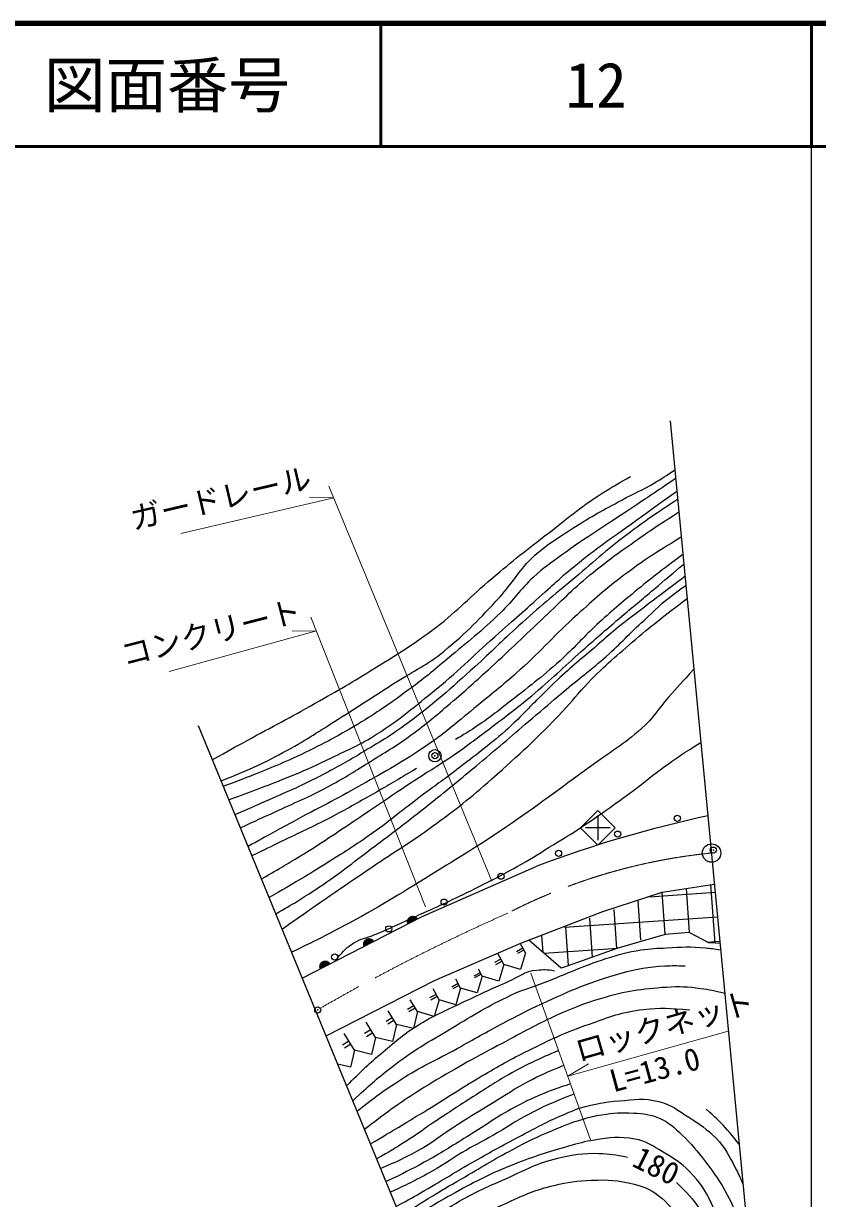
# Model space of a CAD drawing. Units: millimetres, scale not verified. Extents: x 40000 to 680000, y 20000 to 380000.
# Drawn here: x 514964 to 579500, y 284446 to 380000 of the extents above; entities that cross this region are included whole.
import ezdxf
from ezdxf.enums import TextEntityAlignment as Align

# ---------------------------------------------------------------- set-up
doc = ezdxf.new("R2010")
doc.units = ezdxf.units.MM
doc.header["$LTSCALE"] = 1000
doc.header["$PDMODE"] = 32
doc.header["$PDSIZE"] = 500
doc.linetypes.add('CHAIN', pattern=[18.5, 12, -1.5, 3.5, -1.5])
for name, color, linetype, lineweight in [('M-BGD', 7, 'Continuous', 25), ('M-BMK', 2, 'CHAIN', 13), ('M-BMK-SRVR', 3, 'Continuous', 25), ('M-STR-HTXT', 7, 'Continuous', 13), ('M-TTL', 2, 'Continuous', 140), ('M-TTL-BAND', 7, 'Continuous', 25), ('M-TTL-LINE', 7, 'Continuous', 50)]:
    doc.layers.add(name, color=color, linetype=linetype, lineweight=lineweight)
doc.layers.add('M-OTRS', color=6, linetype='Continuous')
doc.layers.add('M-TTL-TXT', color=7, linetype='Continuous')
doc.styles.add('ＭＳ ゴシック', font='')
doc.styles.get('ＭＳ ゴシック').set_extended_font_data('MS Gothic')

msp = doc.modelspace()

# ---------------------------------------------------------------- hatches: boundary and pattern name
at = {"layer": 'M-BGD'}
h = msp.add_hatch(dxfattribs=at)
h.set_pattern_fill('USER', color=256, style=0, pattern_type=2)
h.set_pattern_definition([(3.926, (565037, 306927), (-136.94, 1995.3), []), (93.926, (565037, 306927), (-1995.3, -136.94), [])])
h.paths.add_polyline_path([(556025, 305463), (558659, 303167), (566178, 305829), (569515, 306124), (570655, 305237), (571570, 305189), (571111, 310015), (566877, 309357)])
for points in [[(547054, 307172, 0.41421), (546381, 307390, 0.41421), (546164, 306717)], [(543493, 305351, 0.41421), (542820, 305569, 0.41421), (542602, 304896)], [(539931, 303530, 1), (539041, 303075)]]:
    msp.add_hatch(color=256, dxfattribs=at).paths.add_polyline_path(points)

# ---------------------------------------------------------------- linework, layer by layer
for p, q in [((560227, 314591), (561641, 316005)), ((561641, 316005), (563055, 314591)), ((561641, 315591), (561641, 313591)), ((561641, 313176), (560227, 314591)), ((562641, 314591), (560641, 314591)), ((563055, 314591), (561641, 313176)), ((547362, 307372), (556697, 311469)), ((566877, 309357), (571111, 310015)), ((562062, 307794), (566877, 309357)), ((555388, 305217), (562062, 307794)), ((537627, 302352), (547362, 307372)), ((567106, 305911), (563184, 304769)), ((569063, 306084), (567106, 305911)), ((570655, 305237), (569063, 306084)), ((548376, 302176), (555388, 305217)), ((555758, 304437), (555363, 305161)), ((558659, 303167), (556025, 305463)), ((571216, 305208), (570655, 305237)), ((571570, 305189), (571216, 305208)), ((553762, 303920), (553235, 303632)), ((554003, 303478), (553521, 304361)), ((555560, 304799), (555034, 304511)), ((555639, 304654), (555113, 304367)), ((555758, 304437), (555360, 303080)), ((563184, 304769), (559142, 303338)), ((552248, 302520), (551938, 303086)), ((553858, 303743), (553332, 303456)), ((554003, 303478), (553604, 302121)), ((555360, 303080), (554003, 303478)), ((559142, 303338), (558659, 303167)), ((539552, 297673), (548376, 302176)), ((550492, 301561), (550097, 302285)), ((552093, 302803), (551566, 302515)), ((552155, 302690), (551628, 302402)), ((552248, 302520), (551849, 301163)), ((553604, 302121), (552248, 302520)), ((548496, 301044), (547969, 300756)), ((548737, 300603), (548255, 301485)), ((550294, 301923), (549768, 301636)), ((550374, 301778), (549847, 301491)), ((550492, 301561), (550094, 300204)), ((551849, 301163), (550492, 301561)), ((546684, 300127), (546173, 299813)), ((546982, 299644), (546386, 300611)), ((548592, 300867), (548066, 300580)), ((548737, 300603), (548339, 299246)), ((550094, 300204), (548737, 300603)), ((544939, 299147), (544428, 298832)), ((545279, 298595), (544599, 299699)), ((546803, 299934), (546292, 299619)), ((546982, 299644), (546655, 298268)), ((548339, 299246), (546982, 299644)), ((543194, 298166), (542683, 297852)), ((543576, 297546), (542812, 298787)), ((545075, 298926), (544564, 298611)), ((545279, 298595), (544952, 297219)), ((546655, 298268), (545279, 298595)), ((541414, 297242), (540903, 296927)), ((541873, 296497), (541024, 297875)), ((543347, 297918), (542836, 297603)), ((543576, 297546), (543249, 296170)), ((544952, 297219), (543576, 297546)), ((541567, 296994), (541056, 296679)), ((541873, 296497), (541546, 295121)), ((543249, 296170), (541873, 296497)), ((541546, 295121), (540500, 295369))]:
    msp.add_line(p, q, dxfattribs=at)
for centre, radius in [((548400, 320455), 500), ((568105, 315362), 250), ((563264, 314080), 250), ((558455, 312513), 250), ((553774, 310652), 250), ((549152, 308550), 250), ((544657, 306376), 250), ((540259, 304090), 250)]:
    msp.add_circle(centre, radius, dxfattribs=at)
msp.add_arc((590224, 223273), 94353, 102.01458, 110.81386, dxfattribs=at)
for points, knots in [([(530311, 320133), (531692, 320897), (532039, 321089), (533148, 321699), (535297, 322884), (536528, 323499), (538659, 324717), (540579, 325814), (541666, 326412), (543540, 327589), (545505, 328823), (546639, 329476), (548481, 330887), (550362, 332326), (551229, 333357), (553043, 334878), (554803, 336354), (555798, 337171), (557626, 338560), (559418, 339922), (560357, 340787), (562273, 341968), (563053, 342449), (563325, 342625), (564300, 343150)], [0, 0, 0, 0, 1, 1, 1, 2, 2, 2, 3, 3, 3, 4, 4, 4, 5, 5, 5, 6, 6, 6, 7, 7, 7, 8, 8, 8, 8]), ([(531024, 318400), (533606, 319484), (534386, 319786), (536424, 320906), (538073, 321811), (538937, 322423), (540530, 323424), (542371, 324580), (543390, 325247), (545219, 326423), (546755, 327410), (547738, 327795), (549147, 328957), (551046, 330524), (552007, 331532), (553667, 333350), (554749, 334536), (555130, 335404), (556286, 336518), (557475, 337666), (558326, 338102), (559707, 339011), (561171, 339973), (562056, 340409), (563593, 341249), (564623, 341812), (565248, 342039), (566254, 342643), (566911, 343038), (567137, 343179), (567905, 343704)], [0, 0, 0, 0, 1, 1, 1, 2, 2, 2, 3, 3, 3, 4, 4, 4, 5, 5, 5, 6, 6, 6, 7, 7, 7, 8, 8, 8, 9, 9, 9, 10, 10, 10, 10]), ([(567972, 342996), (566211, 341808), (565769, 341511), (564357, 340560), (562147, 339073), (560842, 338335), (558696, 336758), (557787, 336090), (557240, 335754), (556415, 334984), (555289, 333932), (554846, 333158), (553740, 332083), (552141, 330529), (551140, 329771), (549432, 328338), (548217, 327320), (547536, 326748), (546262, 325805), (544814, 324734), (543987, 324149), (542448, 323213), (540569, 322070), (539481, 321477), (537492, 320538), (535807, 319742), (534834, 319358), (533099, 318679), (532362, 318391), (532122, 318295), (531206, 317958)], [0, 0, 0, 0, 1, 1, 1, 2, 2, 2, 3, 3, 3, 4, 4, 4, 5, 5, 5, 6, 6, 6, 7, 7, 7, 8, 8, 8, 9, 9, 9, 10, 10, 10, 10]), ([(531651, 316877), (532826, 317293), (533138, 317416), (534084, 317778), (536428, 318674), (537744, 319183), (539998, 320284), (541448, 320993), (542302, 321325), (543659, 322199), (545665, 323492), (546687, 324372), (548531, 325888), (550594, 327585), (551632, 328673), (553628, 330450), (555088, 331751), (555918, 332466), (557373, 333773), (557958, 334299), (558269, 334612), (558865, 335125), (561249, 337171), (562743, 338124), (565286, 339968), (566369, 340754), (566716, 341009), (568071, 341963)], [0, 0, 0, 0, 1, 1, 1, 2, 2, 2, 3, 3, 3, 4, 4, 4, 5, 5, 5, 6, 6, 6, 7, 7, 7, 8, 8, 8, 9, 9, 9, 9]), ([(568135, 341286), (566295, 340096), (565779, 339744), (564328, 338673), (562474, 337303), (561533, 336410), (559767, 334928), (557968, 333418), (556949, 332585), (555205, 331013), (553794, 329742), (553070, 328958), (551656, 327690), (549592, 325841), (548445, 324783), (546221, 323129), (544792, 322065), (543920, 321566), (542392, 320650), (541095, 319873), (540354, 319460), (539012, 318764), (537335, 317893), (536346, 317504), (534619, 316736), (533659, 316309), (533351, 316172), (532153, 315656)], [0, 0, 0, 0, 1, 1, 1, 2, 2, 2, 3, 3, 3, 4, 4, 4, 5, 5, 5, 6, 6, 6, 7, 7, 7, 8, 8, 8, 9, 9, 9, 9]), ([(532590, 314594), (533961, 315220), (534309, 315380), (535408, 315891), (537072, 316665), (538039, 317030), (539654, 317902), (540992, 318624), (541712, 319083), (543003, 319887), (544376, 320742), (545168, 321191), (546475, 322143), (547765, 323083), (548437, 323677), (549657, 324705), (550985, 325825), (551699, 326489), (552980, 327662), (554684, 329223), (555599, 330141), (557288, 331717), (558734, 333066), (559483, 333892), (561006, 335153), (562361, 336275), (563173, 336840), (564610, 337856), (565999, 338839), (566476, 339147), (568231, 340277)], [0, 0, 0, 0, 1, 1, 1, 2, 2, 2, 3, 3, 3, 4, 4, 4, 5, 5, 5, 6, 6, 6, 7, 7, 7, 8, 8, 8, 9, 9, 9, 10, 10, 10, 10]), ([(568426, 338226), (566180, 336848), (565504, 336448), (563762, 335124), (562215, 333949), (561397, 333223), (559961, 331914), (558097, 330217), (557180, 329132), (555314, 327437), (554005, 326248), (553220, 325640), (551850, 324522), (550268, 323230), (549428, 322439), (547745, 321281), (545734, 319898), (544513, 319264), (542394, 318052), (540270, 316837), (539023, 316258), (536875, 315086), (535443, 314304), (534991, 314057), (533216, 313072)], [0, 0, 0, 0, 1, 1, 1, 2, 2, 2, 3, 3, 3, 4, 4, 4, 5, 5, 5, 6, 6, 6, 7, 7, 7, 8, 8, 8, 8]), ([(568559, 336826), (566655, 335397), (566132, 335012), (564638, 333773), (563324, 332683), (562591, 332066), (561343, 330901), (560349, 329972), (559868, 329372), (558865, 328451), (557260, 326976), (556277, 326243), (554557, 324903), (553434, 324028), (552821, 323510), (551628, 322734), (551032, 322346), (550827, 322212), (550079, 321777)], [0, 0, 0, 0, 1, 1, 1, 2, 2, 2, 3, 3, 3, 4, 4, 4, 5, 5, 5, 6, 6, 6, 6]), ([(534303, 310431), (535958, 311380), (536397, 311642), (537717, 312456), (539543, 313581), (540522, 314280), (542307, 315469), (543942, 316558), (544834, 317204), (546475, 318285), (547764, 319135), (548525, 319551), (549798, 320425), (551011, 321258), (551666, 321761), (552839, 322650), (554300, 323757), (555125, 324371), (556528, 325550), (558168, 326929), (559005, 327794), (560611, 329211), (561845, 330299), (562540, 330905), (563793, 331971), (564876, 332891), (565494, 333393), (566581, 334308), (567384, 334983), (567635, 335195), (568634, 336039)], [0, 0, 0, 0, 1, 1, 1, 2, 2, 2, 3, 3, 3, 4, 4, 4, 5, 5, 5, 6, 6, 6, 7, 7, 7, 8, 8, 8, 9, 9, 9, 10, 10, 10, 10]), ([(568730, 335038), (567121, 333827), (566710, 333521), (565427, 332534), (564445, 331779), (563874, 331381), (562920, 330591), (562392, 330153), (562114, 329887), (561597, 329436), (560322, 328325), (559561, 327753), (558330, 326592), (557669, 325968), (557319, 325596), (556669, 324959), (555680, 323990), (555172, 323397), (554134, 322481), (552656, 321176), (551750, 320536), (550192, 319327), (549067, 318455), (548401, 318015), (547263, 317159), (545727, 316002), (544913, 315292), (543349, 314174), (541866, 313113), (540991, 312583), (539447, 311613), (537706, 310519), (537117, 310184), (534925, 308920)], [0, 0, 0, 0, 1, 1, 1, 2, 2, 2, 3, 3, 3, 4, 4, 4, 5, 5, 5, 6, 6, 6, 7, 7, 7, 8, 8, 8, 9, 9, 9, 10, 10, 10, 11, 11, 11, 11]), ([(535471, 307592), (536977, 308458), (537392, 308722), (538590, 309499), (540591, 310796), (541611, 311671), (543518, 313104), (545530, 314615), (546650, 315474), (548615, 317046), (550061, 318203), (550858, 318867), (552276, 320059), (553990, 321500), (554935, 322325), (556641, 323776), (557586, 324580), (558112, 325034), (559063, 325832), (560331, 326897), (561091, 327435), (562329, 328535), (563568, 329636), (564173, 330348), (565399, 331464), (566332, 332314), (566805, 332854), (567820, 333604), (568197, 333882), (568328, 333985), (568801, 334293)], [0, 0, 0, 0, 1, 1, 1, 2, 2, 2, 3, 3, 3, 4, 4, 4, 5, 5, 5, 6, 6, 6, 7, 7, 7, 8, 8, 8, 9, 9, 9, 10, 10, 10, 10]), ([(535978, 306360), (539533, 308835), (540435, 309471), (543318, 311428), (545226, 312723), (546360, 313355), (548218, 314722), (550156, 316149), (551235, 316967), (553033, 318566), (555352, 320630), (556642, 321805), (558778, 324058), (559614, 324939), (560003, 325507), (560848, 326381), (562276, 327858), (563169, 328595), (564734, 329929), (566316, 331277), (566878, 331703), (568901, 333238)], [0, 0, 0, 0, 1, 1, 1, 2, 2, 2, 3, 3, 3, 4, 4, 4, 5, 5, 5, 6, 6, 6, 7, 7, 7, 7]), ([(569447, 327496), (568442, 326396), (568182, 326110), (567386, 325208), (566523, 324228), (566179, 323546), (565208, 322673), (563700, 321318), (562679, 320772), (561041, 319576), (558357, 317616), (556875, 316487), (554132, 314610), (551836, 313038), (550490, 312246), (548120, 310787), (545357, 309085), (543824, 308098), (540953, 306584), (539329, 305728), (538780, 305441), (536754, 304475)], [0, 0, 0, 0, 1, 1, 1, 2, 2, 2, 3, 3, 3, 4, 4, 4, 5, 5, 5, 6, 6, 6, 7, 7, 7, 7]), ([(540499, 304017), (541012, 304615), (541224, 304867), (541821, 305237), (542398, 305595), (542810, 305615), (543436, 305876), (544779, 306436), (545517, 306785), (546843, 307386), (548601, 308184), (549590, 308624), (551321, 309480), (552923, 310272), (553817, 310727), (555376, 311602), (556446, 312202), (557016, 312590), (558060, 313235), (558910, 313760), (559399, 314034), (560227, 314591), (561936, 315740), (562885, 316398), (564537, 317628), (565540, 318374), (566058, 318849), (567072, 319580), (568192, 320388), (568590, 320636), (570014, 321539)], [0, 0, 0, 0, 1, 1, 1, 2, 2, 2, 3, 3, 3, 4, 4, 4, 5, 5, 5, 6, 6, 6, 7, 7, 7, 8, 8, 8, 9, 9, 9, 10, 10, 10, 10]), ([(546897, 319411), (545219, 318403), (544780, 318140), (543405, 317356), (542041, 316578), (541276, 316142), (539885, 315413), (538357, 314610), (537468, 314223), (535915, 313470), (534983, 313018), (534690, 312876), (533528, 312316)], [0, 0, 0, 0, 1, 1, 1, 2, 2, 2, 3, 3, 3, 4, 4, 4, 4]), ([(541728, 292385), (543119, 293707), (543566, 294089), (544827, 295080), (546652, 296514), (547815, 297130), (549805, 298324), (551650, 299431), (552678, 300074), (554620, 300999), (555629, 301480), (556253, 301612), (557295, 302013), (559255, 302767), (560309, 303315), (562308, 303956), (563398, 304306), (564022, 304481), (565152, 304660), (565970, 304790), (566438, 304786), (567264, 304829), (568483, 304893), (569175, 304954), (570390, 304829), (570872, 304779), (571048, 304766), (571620, 304665)], [0, 0, 0, 0, 1, 1, 1, 2, 2, 2, 3, 3, 3, 4, 4, 4, 5, 5, 5, 6, 6, 6, 7, 7, 7, 8, 8, 8, 9, 9, 9, 9]), ([(541225, 293607), (542490, 294866), (542855, 295229), (543976, 296184), (545100, 297141), (545720, 297704), (546966, 298495), (548305, 299345), (549153, 299653), (550577, 300351), (552032, 301063), (552857, 301446), (554347, 302084), (555249, 302470), (555699, 302936), (556676, 303027), (557237, 303079), (557503, 303078), (558117, 302973)], [0, 0, 0, 0, 1, 1, 1, 2, 2, 2, 3, 3, 3, 4, 4, 4, 5, 5, 5, 6, 6, 6, 6]), ([(542072, 291549), (543690, 292812), (544183, 293177), (545616, 294104), (547335, 295216), (548410, 295654), (550203, 296644), (551671, 297454), (552480, 297930), (553962, 298713), (555173, 299353), (555849, 299717), (557095, 300284), (559554, 301404), (560943, 302062), (563551, 302768), (564907, 303136), (565695, 303300), (567099, 303360), (567742, 303387), (567984, 303400), (568747, 303360)], [0, 0, 0, 0, 1, 1, 1, 2, 2, 2, 3, 3, 3, 4, 4, 4, 5, 5, 5, 6, 6, 6, 7, 7, 7, 7]), ([(571957, 301124), (571054, 301346), (570769, 301401), (569996, 301506), (568927, 301652), (568312, 301690), (567236, 301619), (565143, 301480), (563954, 301310), (561942, 300718), (560613, 300327), (559887, 300036), (558619, 299479), (556984, 298761), (556114, 298258), (554536, 297423), (552482, 296337), (551329, 295729), (549326, 294551), (548168, 293870), (547521, 293485), (546397, 292748), (544901, 291767), (544422, 291385), (542683, 290064)], [0, 0, 0, 0, 1, 1, 1, 2, 2, 2, 3, 3, 3, 4, 4, 4, 5, 5, 5, 6, 6, 6, 7, 7, 7, 8, 8, 8, 8]), ([(543167, 288889), (545246, 290124), (545777, 290441), (547439, 291453), (549296, 292583), (550296, 293282), (552170, 294382), (553643, 295246), (554475, 295722), (556004, 296482), (557892, 297421), (558966, 297937), (560956, 298634), (562633, 299221), (563582, 299627), (565349, 299817), (566815, 299974), (567433, 299946), (569123, 299788)], [0, 0, 0, 0, 1, 1, 1, 2, 2, 2, 3, 3, 3, 4, 4, 4, 5, 5, 5, 6, 6, 6, 6]), ([(558458, 296480), (556748, 295742), (556244, 295528), (554890, 294792), (553615, 294100), (552946, 293633), (551720, 292858), (550475, 292071), (549786, 291616), (548560, 290800), (547570, 290141), (547049, 289721), (546044, 289085), (545132, 288507), (544817, 288325), (543667, 287673)], [0, 0, 0, 0, 1, 1, 1, 2, 2, 2, 3, 3, 3, 4, 4, 4, 5, 5, 5, 5]), ([(543987, 286894), (545392, 287491), (545814, 287687), (546933, 288299), (548317, 289057), (548981, 289665), (550312, 290512), (551401, 291204), (552026, 291570), (553128, 292242), (554236, 292917), (554822, 293357), (555972, 293959), (557079, 294540), (557494, 294712), (558887, 295282)], [0, 0, 0, 0, 1, 1, 1, 2, 2, 2, 3, 3, 3, 4, 4, 4, 5, 5, 5, 5]), ([(559430, 293766), (558373, 293425), (558066, 293318), (557215, 292969), (556163, 292538), (555593, 292248), (554596, 291701), (553147, 290907), (552416, 290325), (551006, 289463), (549661, 288641), (548926, 288148), (547542, 287393), (546346, 286741), (545931, 286536), (544430, 285818)], [0, 0, 0, 0, 1, 1, 1, 2, 2, 2, 3, 3, 3, 4, 4, 4, 5, 5, 5, 5]), ([(559725, 292944), (557999, 292252), (557481, 292054), (556113, 291340), (554902, 290709), (554285, 290244), (553100, 289566), (552270, 289092), (551784, 288866), (550959, 288384), (549856, 287737), (549284, 287297), (548172, 286666), (546882, 285935), (546416, 285722), (544787, 284951)], [0, 0, 0, 0, 1, 1, 1, 2, 2, 2, 3, 3, 3, 4, 4, 4, 5, 5, 5, 5]), ([(560134, 291801), (561614, 292164), (562106, 292288), (563397, 292389), (564648, 292486), (565393, 292646), (566607, 292332), (567646, 292064), (568132, 291628), (569037, 291051), (569959, 290463), (570490, 290123), (571254, 289340), (572035, 288539), (572307, 287936), (572817, 286939), (573079, 286427), (573176, 286238), (573434, 285602)], [0, 0, 0, 0, 1, 1, 1, 2, 2, 2, 3, 3, 3, 4, 4, 4, 5, 5, 5, 6, 6, 6, 6]), ([(545264, 283791), (546377, 284415), (546661, 284577), (547552, 285089), (549169, 286016), (550044, 286587), (551663, 287511), (553057, 288306), (553844, 288741), (555268, 289482), (556546, 290147), (557244, 290563), (558563, 291143), (559172, 291411), (559378, 291504), (560134, 291801)], [0, 0, 0, 0, 1, 1, 1, 2, 2, 2, 3, 3, 3, 4, 4, 4, 5, 5, 5, 5]), ([(545588, 283003), (546681, 283708), (546967, 283890), (547862, 284441), (548908, 285085), (549505, 285427), (550565, 286046), (552186, 286993), (553072, 287565), (554733, 288440), (555973, 289093), (556675, 289455), (557971, 289989), (558928, 290382), (559463, 290613), (560453, 290911), (561035, 291087), (561370, 291162), (561970, 291256), (562960, 291411), (563532, 291454), (564533, 291397), (565404, 291346), (565922, 291296), (566720, 290943), (567505, 290597), (567849, 290209), (568475, 289623), (569306, 288845), (569701, 288332), (570390, 287426), (571149, 286428), (571582, 285861), (572164, 284751), (572625, 283872), (572862, 283351), (573093, 282385), (573323, 281425), (573249, 280852), (573310, 279867), (573397, 278443), (573419, 277644), (573459, 276218), (573518, 274184), (573286, 273028), (573544, 271009), (573722, 269611), (573939, 268842), (574332, 267489), (574702, 266217), (574874, 265773), (575462, 264292)], [0, 0, 0, 0, 1, 1, 1, 2, 2, 2, 3, 3, 3, 4, 4, 4, 5, 5, 5, 6, 6, 6, 7, 7, 7, 8, 8, 8, 9, 9, 9, 10, 10, 10, 11, 11, 11, 12, 12, 12, 13, 13, 13, 14, 14, 14, 15, 15, 15, 16, 16, 16, 17, 17, 17, 17]), ([(573125, 288855), (572632, 289500), (572480, 289687), (572029, 290187), (571455, 290822), (571219, 291020), (570452, 291708)], [0, 0, 0, 0, 1, 1, 1, 2, 2, 2, 2]), ([(575744, 261325), (575267, 262351), (575145, 262612), (574755, 263434), (574320, 264349), (573949, 264809), (573628, 265771), (573281, 266815), (573264, 267449), (573065, 268531), (572870, 269592), (572749, 270188), (572643, 271262), (572439, 273332), (572636, 274511), (572474, 276584), (572352, 278141), (572332, 279025), (572023, 280555), (571740, 281960), (571517, 282755), (570897, 284047), (570363, 285158), (569945, 285745), (569095, 286638), (568378, 287389), (567849, 287688), (566954, 288215), (566098, 288719), (565624, 289113), (564645, 289285), (563388, 289505), (562639, 289402), (561379, 289200), (560541, 289066), (560082, 288929), (559267, 288693), (557508, 288186), (556522, 287890), (554818, 287220), (552896, 286465), (551867, 285915), (550058, 284920), (548373, 283993), (547804, 283626), (545858, 282347)], [0, 0, 0, 0, 1, 1, 1, 2, 2, 2, 3, 3, 3, 4, 4, 4, 5, 5, 5, 6, 6, 6, 7, 7, 7, 8, 8, 8, 9, 9, 9, 10, 10, 10, 11, 11, 11, 12, 12, 12, 13, 13, 13, 14, 14, 14, 15, 15, 15, 15]), ([(546272, 281342), (547851, 282595), (548356, 282978), (549799, 283866), (551443, 284878), (552452, 285300), (554216, 286084), (555820, 286797), (556687, 287337), (558398, 287731), (559676, 288025), (560424, 288163), (561735, 288111), (562649, 288075), (563017, 288029), (564058, 287815)], [0, 0, 0, 0, 1, 1, 1, 2, 2, 2, 3, 3, 3, 4, 4, 4, 5, 5, 5, 5]), ([(546849, 279941), (548177, 280725), (548525, 280924), (549608, 281541), (551438, 282583), (552425, 283250), (554339, 284131), (555755, 284784), (556569, 285141), (558084, 285511), (559249, 285796), (559928, 285873), (561126, 285931), (562486, 285996), (563275, 285932), (564599, 285612), (565399, 285418), (565859, 285229), (566514, 284729), (567438, 284024), (567858, 283460), (568419, 282442), (569298, 280845), (569377, 279759), (569827, 277992), (570128, 276811), (570288, 276138), (570390, 274923), (570480, 273849), (570364, 273241), (570390, 272163), (570420, 270952), (570452, 270274), (570531, 269066), (570602, 267975), (570511, 267343), (570756, 266278), (571055, 264978), (571466, 264320), (571995, 263096), (572584, 261732), (573069, 261037), (573628, 259660), (574079, 258552), (574233, 257894), (574614, 256760), (574969, 255705), (575229, 255132), (575515, 254056), (575763, 253126), (575762, 252575), (575966, 251635), (576291, 250137), (576472, 249633), (577026, 247858)], [0, 0, 0, 0, 1, 1, 1, 2, 2, 2, 3, 3, 3, 4, 4, 4, 5, 5, 5, 6, 6, 6, 7, 7, 7, 8, 8, 8, 9, 9, 9, 10, 10, 10, 11, 11, 11, 12, 12, 12, 13, 13, 13, 14, 14, 14, 15, 15, 15, 16, 16, 16, 17, 17, 17, 18, 18, 18, 18]), ([(568028, 285746), (568965, 284842), (569324, 284509), (569929, 283549), (570494, 282655), (570774, 282106), (571057, 281087), (571473, 279586), (571435, 278683), (571534, 277129), (571650, 275317), (571534, 274297), (571577, 272482), (571607, 271195), (571548, 270466), (571703, 269187), (571821, 268217), (571903, 267665), (572210, 266737), (572636, 265454), (573079, 264815), (573604, 263569), (574099, 262395), (574365, 261731), (574787, 260528), (575742, 257801), (575849, 256728), (576505, 253332)], [0, 0, 0, 0, 1, 1, 1, 2, 2, 2, 3, 3, 3, 4, 4, 4, 5, 5, 5, 6, 6, 6, 7, 7, 7, 8, 8, 8, 9, 9, 9, 9])]:
    msp.add_open_spline(points, degree=3, knots=knots, dxfattribs=at)
msp.add_point((548400, 320455), dxfattribs=at)
at = {"layer": 'M-BMK'}
for centre, radius, start, end in [((575388, 266796), 45965, 95.61787, 117.2664), ((620042, 159256), 162295, 113.8842, 120.07254)]:
    msp.add_arc(centre, radius, start, end, dxfattribs=at)
at = {"layer": 'M-BMK-SRVR'}
for p, q in [((567525, 347697), (577040, 247715)), ((553864, 262891), (529176, 322892))]:
    msp.add_line(p, q, dxfattribs=at)
msp.add_circle((570888, 312540), 750, dxfattribs=at)
at = {"layer": 'M-OTRS'}
for p in [(571040, 312780), (538882, 299780)]:
    msp.add_point(p, dxfattribs=at)
at = {"layer": 'M-STR-HTXT'}
for p, q in [((539779, 342379), (553021, 310255)), ((527740, 338514), (540177, 341414)), ((540177, 341414), (538213, 341469)), ((538322, 331735), (547636, 308165)), ((526790, 327299), (538767, 330607)), ((538767, 330607), (536803, 330583)), ((556205, 302768), (561063, 289209)), ((559203, 294401), (572248, 298061)), ((559203, 294401), (560897, 295396))]:
    msp.add_line(p, q, dxfattribs=at)
at = {"layer": 'M-TTL'}
msp.add_line((680000, 380000), (40000, 380000), dxfattribs=at)
at = {"layer": 'M-TTL-BAND'}
msp.add_line((579000, 20000), (579000, 370000), dxfattribs=at)
at = {"layer": 'M-TTL-LINE'}
for p, q in [((543997, 380000), (543997, 370000)), ((579000, 380000), (579000, 370000)), ((40000, 370000), (680000, 370000))]:
    msp.add_line(p, q, dxfattribs=at)

# ---------------------------------------------------------------- texts
at = {"layer": 'M-BGD', "style": 'ＭＳ ゴシック'}
msp.add_text('180', height=1833, rotation=333.435, dxfattribs=at).set_placement((564085, 286633), align=Align.BOTTOM_LEFT)
at = {"layer": 'M-STR-HTXT', "style": 'ＭＳ ゴシック'}
for s, rotation, p in [('ガードレール', 13.158, (524017, 338280)), ('コンクリート', 14.429, (523286, 327179)), ('ロックネット', 16.001, (560254, 295001)), ('L=13.0', 15.126, (563049, 292539))]:
    msp.add_text(s, height=1833, rotation=rotation, dxfattribs=at).set_placement(p, align=Align.BOTTOM_LEFT)
at = {"layer": 'M-TTL-TXT', "style": 'ＭＳ ゴシック'}
for s, p in [('図面番号', (526622, 375000)), ('12', (561497, 375000))]:
    msp.add_text(s, height=3666, dxfattribs=at).set_placement(p, align=Align.MIDDLE_CENTER)

doc.saveas('drawing.dxf')
